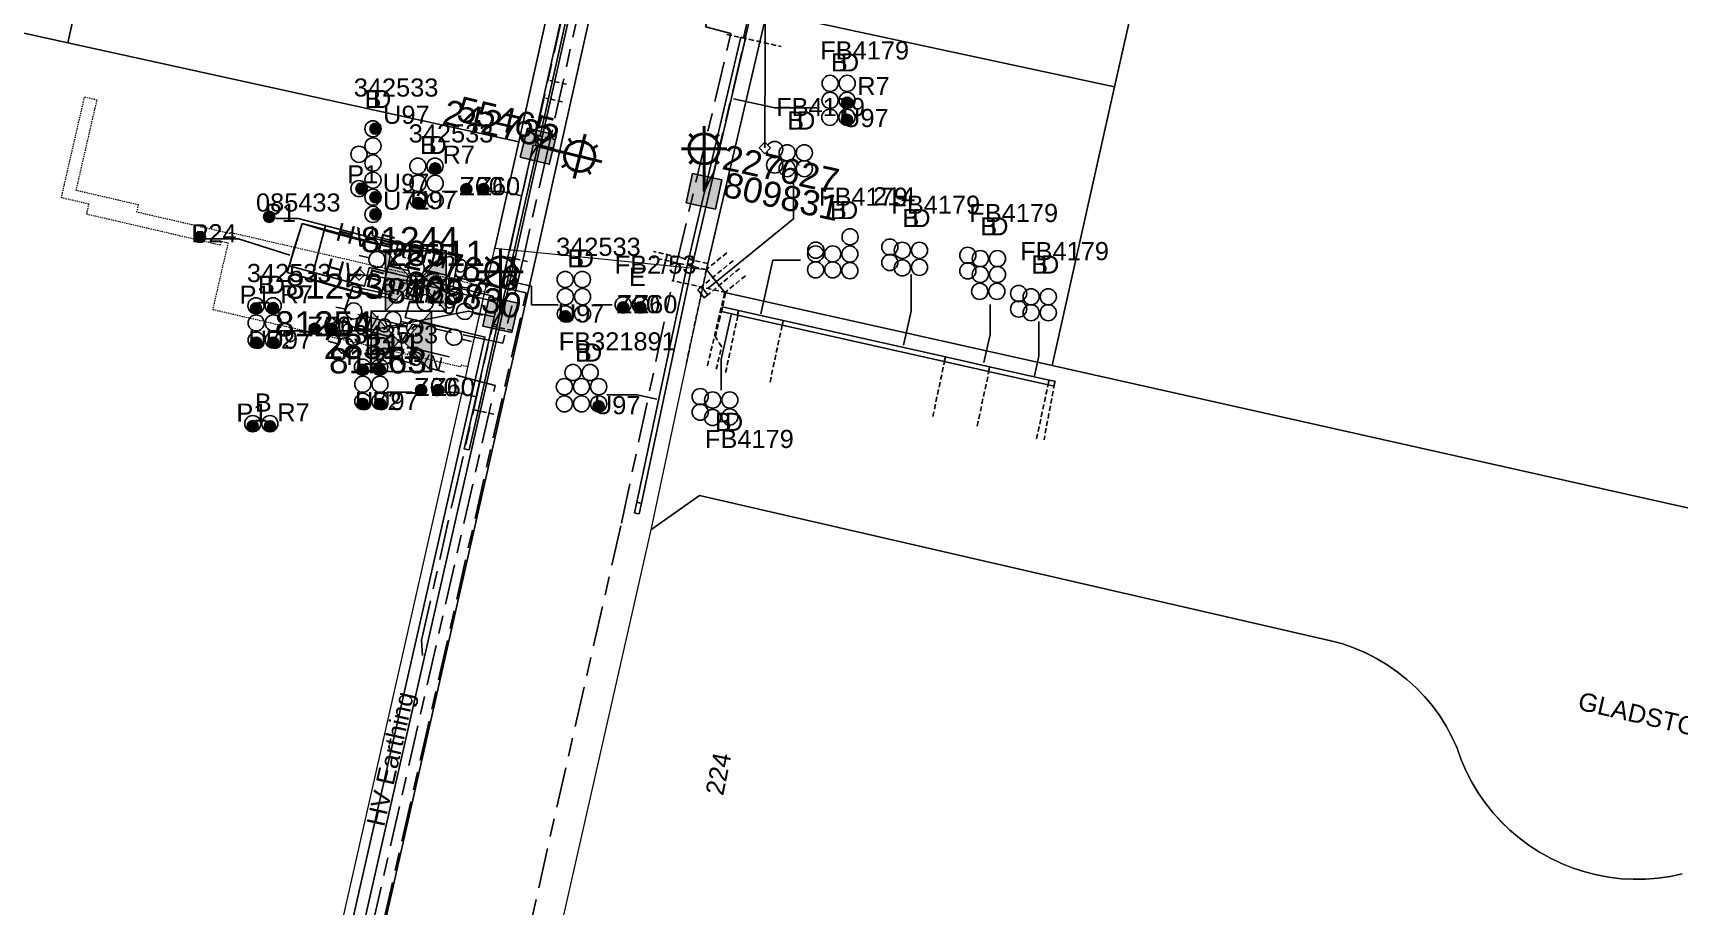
# Model space of a CAD drawing. Header units: metres. Extents: x 311347 to 316656, y 6252667 to 6255486.
# Drawn here: x 314136.4 to 314299.7, y 6254325.3 to 6254411.9 of the extents above; entities that cross this region are included whole.
import ezdxf
from ezdxf.enums import TextEntityAlignment as Align

# ---------------------------------------------------------------- set-up
doc = ezdxf.new("R2010")
doc.units = ezdxf.units.M
for name, pattern in [('Cable Exist UG', [8.2, 4, -1.2, 1.8, -1.2]), ('DASHED', [0.75, 0.5, -0.25]), ('HIDDEN', [0.375, 0.25, -0.125]), ('HIDDEN2', [0.1875, 0.125, -0.0625])]:
    doc.linetypes.add(name, pattern=pattern)
doc.layers.get('0').update_dxf_attribs({"color": 6})
for name, color, linetype in [('_User_HV_Exist', 7, 'Continuous'), ('Duct_SP_EXT', 7, 'Continuous'), ('Equip_HV_EXT', 7, 'Continuous'), ('Equip_LV_EXT', 7, 'Continuous'), ('Equip_SP_SL_EXT', 7, 'Continuous'), ('Mains_HV_EXT', 7, 'Continuous'), ('Mains_SL_EXT', 7, 'Continuous'), ('Services_SP_EXT', 7, 'Continuous'), ('Sub_SP_EXT', 7, 'Continuous'), ('SupportsUG_SP_LV_SL_EXT', 7, 'Continuous'), ('Trench_SP_EXT', 7, 'Continuous')]:
    doc.layers.add(name, color=color, linetype=linetype)
for name, color, linetype, lineweight in [('Cadastre Buildings_SP_EXT', 9, 'Continuous', 5), ('Cadastre Land Parcels_SP_EXT', 9, 'Continuous', 5), ('Cadastre Other Property_SP_EXT', 9, 'HIDDEN', 5), ('Cadastre Roads_SP_EXT', 7, 'Continuous', 5)]:
    doc.layers.add(name, color=color, linetype=linetype, lineweight=lineweight)
doc.layers.add('UNKNOWN_FEATURES', color=1, linetype='DASHED', plot=False)
doc.styles.add('COLUMN_LABEL', font='arial.ttf')
doc.styles.add('iecARIAL', font='arial.ttf', dxfattribs={"height": 2})
doc.styles.add('POLE_LABEL', font='arial.ttf')
doc.styles.get("Standard").update_dxf_attribs({"font": 'arial.ttf'})
doc.styles.add('SWITCH_LABEL', font='arial.ttf', dxfattribs={"height": 2.5})
doc.linetypes.add('Cable E UG', pattern='A,6,-0.5,["E",Standard,S=1.7,R=0,X=0.5,Y=-1],-2.9', length=9.4)
doc.linetypes.add('Cable P UG', pattern='A,6,-0.5,["P",Standard,S=1.7,R=0,X=0.5,Y=-1],-2.9', length=9.4)

# ---------------------------------------------------------------- blocks, each defined once
blk = doc.blocks.new('SUB_INDOOR_EXT')
h = blk.add_hatch(color=256)
h.paths.add_polyline_path([(3, 3), (0.24, 0), (3, -3)])
h.paths.add_polyline_path([(-3, -3), (-0.24, 0), (-3, 3)])
at = {"color": 7}
for p, q in [((-0.27, 0.81), (0.27, 0.81)), ((0, 0.81), (0, -0.81)), ((-0.27, -0.81), (0.27, -0.81))]:
    blk.add_line(p, q, dxfattribs=at)
blk.add_line((1.92, -2.26), (1.92, -2.26, 0))
for points in [[(-3, -3), (-0.24, 0), (-3, 3)], [(-3, -3), (3, -3), (3, 3), (-3, 3)], [(3, 3), (0.24, 0), (3, -3)]]:
    blk.add_lwpolyline(points, close=True)
for tag, height, flags, p in [('ASSET_NUM', 2.5, 8, (2, 2)), ('STREET_CODE', 0.2, 9, (1.5, 0)), ('CONSTRUCTED_VOLTAGE', 0.2, 9, (1.5, -0.2)), ('OPERATING_VOLTAGE', 0.2, 9, (1.5, -0.6)), ('ORIENTATION', 0.2, 9, (1.5, -0.8)), ('OWNED_BY', 0.2, 9, (1.5, -1)), ('OPERATED_BY', 0.2, 9, (1.5, -1.2)), ('SECONDARY_VOLTAGE', 0.2, 9, (1.5, -1.6)), ('NO_PHASES', 0.2, 9, (1.5, -0.4)), ('MAINTAINED_BY', 0.2, 9, (1.5, -1.4)), ('STATE', 0.2, 9, (1.5, -1.8)), ('SUBSTATION_TYPE', 0.2, 9, (1.5, -2.2)), ('STREETNAME', 0.2, 9, (1.5, -3)), ('SUBURB', 0.2, 9, (1.5, -3.2)), ('PARENT', 0.2, 9, (1.5, -2)), ('USAGE', 0.2, 9, (1.5, -2.4)), ('LEGEND', 0.2, 9, (1.5, -2.6)), ('LOCATION', 0.2, 9, (1.5, -2.8)), ('Z', 0.2, 1, (1.5, -3.6)), ('NOTES', 0.2, 9, (1.5, -3.4))]:
    blk.add_attdef(tag, text='', height=height, dxfattribs=dict(flags=flags)).set_placement(p, align=Align.MIDDLE_LEFT)
blk = doc.blocks.new('COLUMN_EXT')
blk.add_hatch(color=256).paths.add_polyline_path([(-1.49, 1.48), (-1.49, -1.49), (1.48, -1.49), (1.48, 1.48)])
blk.add_lwpolyline([(-1.49, -1.49), (1.48, -1.49), (1.48, 1.48), (-1.49, 1.48)], close=True)
for tag, height, style, flags, p in [('ASSET_NUM', 2.5, 'COLUMN_LABEL', 8, (2, 2)), ('STRUCTURE_PLANT_NUMBER', 0.2, 'POLE_LABEL', 9, (1.81, 0.03)), ('STREET_CODE', 0.2, 'COLUMN_LABEL', 9, (1.81, -0.2))]:
    blk.add_attdef(tag, text='', height=height, dxfattribs=dict(style=style, flags=flags)).set_placement(p, align=Align.MIDDLE_LEFT)
at = {"flags": 9}
for tag, p in [('COLUMN_TYPE', (1.81, -0.4)), ('OWNED_BY', (1.81, -0.6)), ('STATE', (1.81, -0.8)), ('USAGE', (1.81, -1)), ('STREETNAME', (1.81, -1.6)), ('LEGEND', (1.81, -1.2)), ('LOCATION', (1.81, -1.4)), ('SUBURB', (1.81, -1.8)), ('NOTES', (1.81, -2))]:
    blk.add_attdef(tag, text='', height=0.2, dxfattribs=at).set_placement(p, align=Align.MIDDLE_LEFT)
at = {"flags": 1}
blk.add_attdef('Z', (1.81, -2.35), '', height=0.2, dxfattribs=at)
blk = doc.blocks.new('DUCT_EXT')
blk.add_circle((0, 0.8), 0.8)
at = {"flags": 1}
blk.add_attdef('Z', (0, 0), '', height=0.2, dxfattribs=at)
at = {"flags": 9}
for tag, p in [('DUCT_CODE', (0, 0)), ('XSECT_TYPE', (0, -0.2)), ('STATE', (0, -0.6)), ('FB_REFERENCE', (0, -0.4)), ('NOTES', (0, -0.8))]:
    blk.add_attdef(tag, text='', height=0.2, dxfattribs=at).set_placement(p, align=Align.MIDDLE_LEFT)
blk = doc.blocks.new('SL_LANTERN_EXT')
at = {"lineweight": 40}
for p, q in [((-1.46, 5.68), (-1.06, 5.28)), ((0, 1.97), (0, 6.47)), ((1.46, 5.68), (1.06, 5.28)), ((-2.25, 4.22), (2.25, 4.22)), ((-1.46, 2.76), (-1.06, 3.16)), ((0, 0), (0, 2.72)), ((1.46, 2.76), (1.06, 3.16))]:
    blk.add_line(p, q, dxfattribs=at)
blk.add_circle((0, 4.22), 1.5, dxfattribs=at)
at = {"style": 'iecARIAL', "flags": 8}
blk.add_attdef('ASSET_NUM', (1.5, 1.5), '', height=2.5, dxfattribs=at)
for tag, p, height, flags in [('OPERATING_VOLTAGE', (0.98, -1.65), 0.2, 9), ('CONSTRUCTED_VOLTAGE', (0.98, -0.65), 0.2, 9), ('CONTROL_TYPE', (0.98, -0.85), 0.2, 9), ('LANTERN_PURPOSE', (0.98, -1.05), 0.2, 9), ('LANTERN_TYPE', (0.98, -1.25), 0.2, 9), ('NO_PHASES', (0.98, -1.45), 0.2, 9), ('LNUMBER', (2.18, -3.25), 2.5, 8), ('ORIENTATION', (0.98, -1.85), 0.2, 9), ('OWNED_BY', (0.98, -2.05), 0.2, 9), ('STATE', (0.98, -2.25), 0.2, 9), ('USAGE', (0.98, -2.45), 0.2, 9), ('CEXIST', (0.98, -2.65), 0.2, 9), ('CNEW', (0.98, -2.85), 0.2, 9), ('CNUMBER', (0.98, -3.05), 0.2, 9), ('CREMOVE', (0.98, -3.25), 0.2, 9), ('CREPLACE', (0.98, -3.45), 0.2, 9), ('LKINGHEIGHT', (0.98, -3.65), 0.2, 9), ('LBRACKET', (0.98, -3.85), 0.2, 9), ('LBRACKETVOCAB', (0.98, -4.05), 0.2, 9), ('LCATEGORY', (0.98, -4.25), 0.2, 9), ('LCHARGE1', (0.98, -4.45), 0.2, 9), ('LCHARGE1PERCENT', (0.98, -4.65), 0.2, 9), ('LCHARGE2', (0.98, -4.85), 0.2, 9), ('LCHARGE2PERCENT', (0.98, -5.05), 0.2, 9), ('LCHARGE3', (0.98, -5.25), 0.2, 9), ('LCHARGE3PERCENT', (0.98, -5.45), 0.2, 9), ('LEXIST', (0.98, -5.65), 0.2, 9), ('LLAMP', (0.98, -5.85), 0.2, 9), ('LLAMPVOCAB', (0.98, -6.05), 0.2, 9), ('LMAST', (0.98, -6.25), 0.2, 9), ('LMASTVOCAB', (0.98, -6.45), 0.2, 9), ('LNEW', (0.98, -6.65), 0.2, 9), ('LANTNUMBER', (0.98, -6.85), 0.2, 9), ('LOUTREACH', (0.98, -7.25), 0.2, 9), ('LOUTREACHVOCAB', (0.98, -7.45), 0.2, 9), ('LRATECODE', (0.98, -7.65), 0.2, 9), ('LREMOVE', (0.98, -7.85), 0.2, 9), ('LREPLACE', (0.98, -8.05), 0.2, 9), ('LTYPE', (0.98, -8.25), 0.2, 9), ('STREETNAME', (0.98, -9.25), 0.2, 9), ('SUBURB', (0.98, -9.45), 0.2, 1), ('LTYPEVOCAB', (0.98, -8.45), 0.2, 9), ('LEGEND', (0.98, -8.65), 0.2, 9), ('LOCATION', (0.98, -8.85), 0.2, 9), ('NOTES', (0.98, -9.05), 0.2, 9)]:
    blk.add_attdef(tag, p, '', height=height, dxfattribs=dict(flags=flags))
blk = doc.blocks.new('CCP_EXT')
at = {"flags": 9}
for tag, p in [('LIFE_SUPPORT', (0, -1.6)), ('STATE', (0, -1.8)), ('NOTES', (0, -2))]:
    blk.add_attdef(tag, text='', height=0.2, dxfattribs=at).set_placement(p, align=Align.MIDDLE_LEFT)
blk.add_wipeout([(0, 0.57), (0.57, 0), (0, -0.57), (-0.57, 0)])
blk.add_lwpolyline([(-0.57, 0), (0, 0.57), (0.57, 0), (0, -0.57), (-0.57, 0)])
at = {"flags": 1}
blk.add_attdef('Z', (0, 0), '', height=0.2, dxfattribs=at)
at = {"flags": 9}
for tag, p in [('CCP_TYPE', (0, 0)), ('CONSTRUCTED_VOLTAGE', (0, -0.2)), ('OPERATING_VOLTAGE', (0, -0.6)), ('ORIENTATION', (0, -0.8)), ('OWNED_BY', (0, -1)), ('NO_PHASES', (0, -0.4)), ('USAGE', (0, -1.2)), ('LEGEND', (0, -1.4))]:
    blk.add_attdef(tag, text='', height=0.2, dxfattribs=at).set_placement(p, align=Align.MIDDLE_LEFT)
blk = doc.blocks.new('LV_UG_DFUSE_CLOSED_EXT')
for points in [[(1, 0), (0, 0)], [(5.04, 0.73), (2.16, -0.72)], [(5.05, -0.71), (2.16, 0.72)], [(6.2, 0.01), (7.2, 0.01)]]:
    blk.add_lwpolyline(points)
for centre in [(1.8, 0), (5.4, 0.01)]:
    blk.add_circle(centre, 0.8)
at = {"flags": 9}
for tag, p in [('ACTUAL_STATUS', (0, 0)), ('CONSTRUCTED_VOLTAGE', (0, -0.2)), ('OPERATING_VOLTAGE', (0, -0.6)), ('ORIENTATION', (0, -0.8)), ('STATE', (0, -1)), ('SWITCH_TYPE', (0, -1.2)), ('NO_PHASES', (0, -0.4)), ('USAGE', (0, -1.4)), ('NOTES', (0, -1.6))]:
    blk.add_attdef(tag, text='', height=0.2, dxfattribs=at).set_placement(p, align=Align.MIDDLE_LEFT)
at = {"flags": 1}
blk.add_attdef('Z', (0, 0), '', height=0.2, dxfattribs=at)
blk = doc.blocks.new('SWG_HOLEC_SU_NO_EXT')
blk.add_line((1.8, -2), (5.8, -2))
for points in [[(1, 0), (0, 0)], [(6.6, 0), (7.6, 0)]]:
    blk.add_lwpolyline(points)
for points in [[(1.8, -0.8, 1), (1.8, 0.8, 1)], [(5.8, -0.8, 1), (5.8, 0.8, 1)]]:
    blk.add_lwpolyline(points, format="xyb", close=True)
at = {"insert": (5.31, -3.64), "char_height": 1.4, "width": 3.8863, "attachment_point": 1, "rotation": 180}
blk.add_mtext('{\\fArial|b0|i0|c0|p34;N/O}', dxfattribs=at)
at = {"style": 'SWITCH_LABEL', "flags": 8}
blk.add_attdef('ASSET_NUM', text='', height=2.5, rotation=179.9544, dxfattribs=at).set_placement((-2.4, 0), align=Align.MIDDLE_LEFT)
at = {"flags": 1}
blk.add_attdef('Z', (0, 0), '', height=0.2, dxfattribs=at)
at = {"flags": 9}
for tag, p in [('ACTUAL_STATUS', (0, -0.4)), ('CONSTRUCTED_VOLTAGE', (0, -0.6)), ('OPERATING_VOLTAGE', (0, -1)), ('ORIENTATION', (0, -1.2)), ('OWNED_BY', (0, -1.4)), ('NO_PHASES', (0, -0.8)), ('PARENT', (0, -1.6)), ('STATE', (0, -1.8)), ('SWITCH_TYPE', (0, -2)), ('STREETNAME', (0, -2.6)), ('SUBURB', (0, -2.8)), ('USAGE', (0, -2.2)), ('LOCATION', (0, -2.4)), ('NOTES', (0, -3))]:
    blk.add_attdef(tag, text='', height=0.2, dxfattribs=at).set_placement(p, align=Align.MIDDLE_LEFT)
at = {"style": 'SWITCH_LABEL', "flags": 9}
blk.add_attdef('STREET_CODE', text='', height=0.2, dxfattribs=at).set_placement((0, -0.2), align=Align.MIDDLE_LEFT)
blk = doc.blocks.new('SWG_HOLEC_SU_EXT')
blk.add_line((1.8, -2), (5.8, -2))
for points in [[(1, 0), (0, 0)], [(6.6, 0), (7.6, 0)]]:
    blk.add_lwpolyline(points)
for points in [[(1.8, -0.8, 1), (1.8, 0.8, 1)], [(5.8, -0.8, 1), (5.8, 0.8, 1)]]:
    blk.add_lwpolyline(points, format="xyb", close=True)
at = {"style": 'SWITCH_LABEL', "flags": 8}
blk.add_attdef('ASSET_NUM', text='', height=2.5, rotation=179.9544, dxfattribs=at).set_placement((-2.4, 0), align=Align.MIDDLE_LEFT)
at = {"flags": 1}
blk.add_attdef('Z', (0, 0), '', height=0.2, dxfattribs=at)
at = {"flags": 9}
for tag, p in [('ACTUAL_STATUS', (0, -0.4)), ('CONSTRUCTED_VOLTAGE', (0, -0.6)), ('OPERATING_VOLTAGE', (0, -1)), ('ORIENTATION', (0, -1.2)), ('OWNED_BY', (0, -1.4)), ('NO_PHASES', (0, -0.8)), ('PARENT', (0, -1.6)), ('STATE', (0, -1.8)), ('SWITCH_TYPE', (0, -2)), ('STREETNAME', (0, -2.6)), ('SUBURB', (0, -2.8)), ('USAGE', (0, -2.2)), ('LOCATION', (0, -2.4)), ('NOTES', (0, -3))]:
    blk.add_attdef(tag, text='', height=0.2, dxfattribs=at).set_placement(p, align=Align.MIDDLE_LEFT)
at = {"style": 'SWITCH_LABEL', "flags": 9}
blk.add_attdef('STREET_CODE', text='', height=0.2, dxfattribs=at).set_placement((0, -0.2), align=Align.MIDDLE_LEFT)
blk = doc.blocks.new('CABLE_LARGE_EXT')
h = blk.add_hatch(color=256)
edge = h.paths.add_edge_path()
edge.add_arc((0, 0.55), 0.55, 0, 360)
blk.add_circle((0, 0.55), 0.55)
at = {"flags": 1}
blk.add_attdef('Z', (0, 0), '', height=0.2, dxfattribs=at)
at = {"flags": 9}
for tag, p in [('COND_CODE', (0, 0)), ('STATE', (0, -0.4)), ('XSECT_SIZE', (0, -0.6)), ('FB_REFERENCE', (0, -0.2)), ('NOTES', (0, -0.8))]:
    blk.add_attdef(tag, text='', height=0.2, dxfattribs=at).set_placement(p, align=Align.MIDDLE_LEFT)

msp = doc.modelspace()

# ---------------------------------------------------------------- linework, layer by layer
at = {"layer": 'Cadastre Buildings_SP_EXT', "linetype": 'Continuous'}
for points in [[(314139.89, 6254410.91), (314143.22, 6254425.78), (314146.55, 6254440.54), (314149.89, 6254455.41), (314120.4, 6254462.01), (314110.32, 6254417.44), (314139.89, 6254410.91)], [(314237.52, 6254378.9), (314300.5, 6254364.81), (314301.74, 6254364.42), (314302.95, 6254363.94), (314304.12, 6254363.39), (314305.26, 6254362.75), (314306.34, 6254362.03), (314307.39, 6254361.24), (314312.48, 6254368.13), (314321.23, 6254407.83), (314302.17, 6254415.9), (314297.71, 6254417.78), (314294.7, 6254418.93), (314291.66, 6254420.01), (314288.6, 6254421.02), (314285.52, 6254421.97), (314282.42, 6254422.84), (314279.3, 6254423.64), (314276.13, 6254424.37), (314249.04, 6254430.46), (314248.12, 6254426.34), (314246.69, 6254419.89), (314243.7, 6254406.53), (314237.52, 6254378.9)]]:
    msp.add_lwpolyline(points, close=True, dxfattribs=at)
at = {"layer": 'Cadastre Land Parcels_SP_EXT', "linetype": 'Continuous'}
for points in [[(314187.93, 6254416), (314191.21, 6254430.85), (314194.58, 6254445.34), (314149.89, 6254455.41), (314146.55, 6254440.54), (314143.22, 6254425.79), (314139.89, 6254410.91), (314184.61, 6254401.09), (314187.93, 6254416)], [(314246.69, 6254419.89), (314210.42, 6254428.27), (314206.81, 6254414.6), (314209.22, 6254413.95), (314243.7, 6254406.53), (314246.69, 6254419.89)], [(314243.7, 6254406.53), (314209.22, 6254413.95), (314203.22, 6254388.43), (314205.06, 6254386.16), (314237.52, 6254378.9), (314243.7, 6254406.53)]]:
    msp.add_lwpolyline(points, close=True, dxfattribs=at)
for points in [[(314163.94, 6254309.71), (314176.75, 6254366.33), (314182.23, 6254390.55), (314184.61, 6254401.09), (314139.89, 6254410.91), (314110.32, 6254417.44)], [(314299.98, 6254328.5), (314298.78, 6254328.25), (314297.57, 6254328.08), (314296.35, 6254327.98), (314295.13, 6254327.97), (314293.91, 6254328.03), (314292.7, 6254328.18), (314291.49, 6254328.4), (314290.31, 6254328.7), (314289.15, 6254329.08), (314288.01, 6254329.53), (314286.91, 6254330.05), (314285.84, 6254330.65), (314284.81, 6254331.31), (314283.83, 6254332.04), (314282.9, 6254332.83), (314282.02, 6254333.68), (314281.2, 6254334.59), (314280.44, 6254335.55), (314279.75, 6254336.55), (314279.12, 6254337.6), (314278.56, 6254338.69), (314278.07, 6254339.81), (314277.66, 6254340.96), (314277.16, 6254342.07), (314276.58, 6254343.14), (314275.93, 6254344.17), (314275.21, 6254345.16), (314274.43, 6254346.09), (314273.58, 6254346.97), (314272.68, 6254347.79), (314271.73, 6254348.55), (314270.73, 6254349.24), (314269.68, 6254349.87), (314268.6, 6254350.42), (314267.47, 6254350.9), (314266.32, 6254351.3), (314265.15, 6254351.62), (314202.55, 6254366.01), (314197.72, 6254362.61), (314185.19, 6254307.35)]]:
    msp.add_lwpolyline(points, dxfattribs=at)
at = {"layer": 'Cadastre Roads_SP_EXT', "linetype": 'Continuous'}
msp.add_lwpolyline([(314300.5, 6254364.81), (314237.52, 6254378.9), (314237.52, 6254378.9), (314205.06, 6254386.16), (314203.22, 6254388.43), (314200.5, 6254375.66), (314197.72, 6254362.61), (314202.55, 6254366.01), (314265.15, 6254351.62), (314266.32, 6254351.3), (314267.47, 6254350.9), (314268.59, 6254350.42), (314269.68, 6254349.87), (314270.73, 6254349.24), (314271.73, 6254348.55), (314272.68, 6254347.79), (314273.58, 6254346.97), (314274.43, 6254346.09), (314275.21, 6254345.16), (314275.93, 6254344.17), (314276.58, 6254343.14), (314277.15, 6254342.07), (314277.66, 6254340.96), (314278.07, 6254339.81), (314278.56, 6254338.69), (314279.12, 6254337.6), (314279.75, 6254336.55), (314280.44, 6254335.55), (314281.2, 6254334.59), (314282.02, 6254333.69), (314282.9, 6254332.83), (314283.83, 6254332.04), (314284.81, 6254331.31), (314285.84, 6254330.65), (314286.91, 6254330.05), (314288.01, 6254329.53), (314289.15, 6254329.08), (314290.31, 6254328.7), (314291.49, 6254328.4), (314292.7, 6254328.18), (314293.91, 6254328.03), (314295.13, 6254327.97), (314296.35, 6254327.98), (314297.57, 6254328.08), (314298.78, 6254328.25), (314299.98, 6254328.5)], dxfattribs=at)
at = {"layer": 'Duct_SP_EXT'}
for p, q in [((314189.35, 6254415.68), (314186.26, 6254401.79)), ((314189.82, 6254415.57), (314186.73, 6254401.69)), ((314206.65, 6254411.47), (314201.48, 6254389.51)), ((314207.11, 6254411.36), (314201.95, 6254389.4)), ((314206.65, 6254411.47), (314206.88, 6254411.41)), ((314207.11, 6254411.36), (314206.88, 6254411.41)), ((314183.52, 6254389.66), (314186.04, 6254400.77)), ((314183.99, 6254389.55), (314186.51, 6254400.67)), ((314186.04, 6254400.77), (314186.27, 6254400.72)), ((314186.26, 6254401.79), (314186.5, 6254401.74)), ((314186.51, 6254400.67), (314186.27, 6254400.72)), ((314186.73, 6254401.69), (314186.5, 6254401.74)), ((314183.52, 6254389.66), (314182.56, 6254385.39)), ((314183.99, 6254389.55), (314183.03, 6254385.28)), ((314183.52, 6254389.66), (314183.76, 6254389.61)), ((314183.52, 6254389.66), (314183.76, 6254389.61)), ((314183.99, 6254389.55), (314183.76, 6254389.61)), ((314183.99, 6254389.55), (314183.76, 6254389.61)), ((314201.32, 6254388.83), (314201.45, 6254389.46)), ((314201.45, 6254389.46), (314201.69, 6254389.41)), ((314201.48, 6254389.51), (314201.71, 6254389.46)), ((314201.92, 6254389.36), (314201.69, 6254389.41)), ((314201.95, 6254389.4), (314201.71, 6254389.46)), ((314201.79, 6254388.73), (314201.92, 6254389.36)), ((314175.29, 6254387.38), (314175.23, 6254387.14)), ((314175.29, 6254387.38), (314182.09, 6254385.77)), ((314196.31, 6254365.35), (314201.32, 6254388.83)), ((314196.78, 6254365.25), (314201.79, 6254388.73)), ((314201.32, 6254388.83), (314201.55, 6254388.78)), ((314201.79, 6254388.73), (314201.55, 6254388.78)), ((314175.18, 6254386.91), (314175.23, 6254387.14)), ((314175.18, 6254386.91), (314181.98, 6254385.31)), ((314182.09, 6254385.77), (314182.04, 6254385.54)), ((314202.36, 6254386.41), (314202.54, 6254386.56)), ((314202.36, 6254386.41), (314203, 6254385.62)), ((314202.73, 6254386.71), (314202.54, 6254386.56)), ((314202.73, 6254386.71), (314203.37, 6254385.92)), ((314203, 6254385.62), (314203.19, 6254385.77)), ((314203.37, 6254385.92), (314203.19, 6254385.77)), ((314181.98, 6254385.31), (314182.04, 6254385.54)), ((314182.56, 6254385.39), (314182.02, 6254383.02)), ((314183.03, 6254385.28), (314182.49, 6254382.91)), ((314182.56, 6254385.39), (314182.79, 6254385.34)), ((314182.56, 6254385.39), (314182.79, 6254385.34)), ((314183.03, 6254385.28), (314182.79, 6254385.34)), ((314183.03, 6254385.28), (314182.79, 6254385.34)), ((314204.73, 6254384.25), (314204.78, 6254384.48)), ((314204.73, 6254384.25), (314206.3, 6254383.9)), ((314204.83, 6254384.72), (314204.78, 6254384.48)), ((314204.83, 6254384.72), (314206.4, 6254384.37)), ((314206.3, 6254383.9), (314206.35, 6254384.13)), ((314206.3, 6254383.9), (314206.35, 6254384.13)), ((314206.4, 6254384.37), (314206.35, 6254384.13)), ((314206.4, 6254384.37), (314206.35, 6254384.13)), ((314206.4, 6254384.37), (314210.85, 6254383.37)), ((314180.11, 6254374.53), (314181.98, 6254382.83)), ((314180.58, 6254374.43), (314182.45, 6254382.72)), ((314182.02, 6254383.02), (314181.98, 6254382.83)), ((314181.98, 6254382.83), (314182.21, 6254382.77)), ((314181.98, 6254382.83), (314182.21, 6254382.78)), ((314182.02, 6254383.02), (314182.25, 6254382.97)), ((314182.45, 6254382.72), (314182.21, 6254382.78)), ((314182.45, 6254382.72), (314182.21, 6254382.77)), ((314182.49, 6254382.91), (314182.25, 6254382.97)), ((314182.49, 6254382.91), (314182.45, 6254382.72)), ((314206.3, 6254383.9), (314210.74, 6254382.9)), ((314210.74, 6254382.9), (314210.79, 6254383.14)), ((314210.74, 6254382.9), (314210.79, 6254383.14)), ((314210.74, 6254382.9), (314226.81, 6254379.31)), ((314210.85, 6254383.37), (314210.79, 6254383.14)), ((314210.85, 6254383.37), (314210.79, 6254383.14)), ((314210.85, 6254383.37), (314226.92, 6254379.77)), ((314226.81, 6254379.31), (314226.87, 6254379.54)), ((314226.81, 6254379.31), (314226.87, 6254379.54)), ((314226.81, 6254379.31), (314231.2, 6254378.33)), ((314226.92, 6254379.77), (314226.87, 6254379.54)), ((314226.92, 6254379.77), (314226.87, 6254379.54)), ((314226.92, 6254379.77), (314231.3, 6254378.79)), ((314231.2, 6254378.33), (314231.25, 6254378.56)), ((314231.2, 6254378.33), (314231.25, 6254378.56)), ((314231.2, 6254378.33), (314237.1, 6254377)), ((314231.3, 6254378.79), (314231.25, 6254378.56)), ((314231.3, 6254378.79), (314231.25, 6254378.56)), ((314231.3, 6254378.79), (314237.21, 6254377.47)), ((314237.1, 6254377), (314237.15, 6254377.24)), ((314237.1, 6254377), (314237.69, 6254376.87)), ((314237.21, 6254377.47), (314237.15, 6254377.24)), ((314237.21, 6254377.47), (314237.79, 6254377.34)), ((314237.69, 6254376.87), (314237.74, 6254377.11)), ((314237.79, 6254377.34), (314237.74, 6254377.11)), ((314180.11, 6254374.53), (314179.22, 6254370.64)), ((314180.58, 6254374.43), (314179.69, 6254370.54)), ((314180.11, 6254374.53), (314180.34, 6254374.48)), ((314180.11, 6254374.53), (314180.34, 6254374.48)), ((314180.58, 6254374.43), (314180.34, 6254374.48)), ((314180.58, 6254374.43), (314180.34, 6254374.48)), ((314179.22, 6254370.64), (314179.46, 6254370.59)), ((314179.69, 6254370.54), (314179.46, 6254370.59)), ((314196.09, 6254364.29), (314196.31, 6254365.35)), ((314196.31, 6254365.35), (314196.55, 6254365.3)), ((314196.78, 6254365.25), (314196.55, 6254365.3)), ((314196.56, 6254364.19), (314196.78, 6254365.25)), ((314196.09, 6254364.29), (314196.32, 6254364.24)), ((314196.56, 6254364.19), (314196.32, 6254364.24))]:
    msp.add_line(p, q, dxfattribs=at)
for points in [[(314214.18, 6254404.47), (314210, 6254404.47), (314205.9, 6254405.35)], [(314214.18, 6254404.47), (314210, 6254404.47), (314205.9, 6254405.35)], [(314177.02, 6254396.17), (314178.55, 6254396.17)], [(314181.75, 6254396.17), (314182.96, 6254396.16), (314184.88, 6254395.72)], [(314211.86, 6254396.95), (314211.86, 6254393.45), (314203.38, 6254386.54)], [(314160.53, 6254393.5), (314162.75, 6254393.5), (314165.47, 6254392.78), (314164.23, 6254388.16)], [(314170.12, 6254392.72), (314170.12, 6254391.76), (314178.6, 6254389.7), (314178.1, 6254386.77)], [(314153.62, 6254391.48), (314156.82, 6254391.48), (314161.93, 6254389.84)], [(314212.54, 6254389.35), (314209.8, 6254389.35), (314208.62, 6254384.03)], [(314223.52, 6254387.93), (314223.52, 6254384.28), (314222.77, 6254380.94)], [(314188.54, 6254384.91), (314185.89, 6254384.91), (314185.89, 6254386.77), (314183.55, 6254387.3)], [(314166.65, 6254382.33), (314169.55, 6254382.33), (314179.65, 6254384.31), (314182.13, 6254383.74)], [(314193.88, 6254384.93), (314192.07, 6254384.93)], [(314231.35, 6254384.97), (314231.35, 6254381.99), (314230.73, 6254379.22)], [(314204.67, 6254376.46), (314204.67, 6254379.51), (314205.67, 6254383.94)], [(314236.17, 6254383.27), (314236.17, 6254379.82), (314235.74, 6254377.87)], [(314160.96, 6254382.33), (314163.49, 6254382.33)], [(314171.53, 6254376.25), (314174.06, 6254376.25)], [(314177.26, 6254376.25), (314178.48, 6254376.24), (314180.39, 6254375.8)], [(314193.35, 6254376.01), (314196.35, 6254376.01), (314198.32, 6254375.56)]]:
    msp.add_lwpolyline(points, dxfattribs=at)
at = {"layer": 'Mains_HV_EXT', "linetype": 'Cable E UG'}
for points in [[(314163.13, 6254392.99), (314162.33, 6254390.42)], [(314165.49, 6254392.27), (314163.13, 6254392.99)], [(314167.68, 6254391.65), (314165.49, 6254392.27)], [(314169.93, 6254391.07), (314167.68, 6254391.65)], [(314172.02, 6254390.61), (314169.93, 6254391.07)], [(314171.66, 6254388.8), (314172.02, 6254390.61)], [(314162.33, 6254390.42), (314161.84, 6254388.77)], [(314161.84, 6254388.77), (314161.64, 6254388.12)], [(314161.64, 6254388.12), (314163.96, 6254387.48)], [(314163.96, 6254387.48), (314166.26, 6254386.79)], [(314170.9, 6254385.58), (314171.44, 6254387.92)], [(314171.44, 6254387.92), (314171.66, 6254388.8)], [(314172.88, 6254388.56), (314171.66, 6254388.8)], [(314168.57, 6254386.15), (314170.9, 6254385.58)], [(314173.82, 6254385.32), (314173.35, 6254383.66), (314181.26, 6254381.73), (314158.45, 6254281.23), (314158.59, 6254279.56), (314158.07, 6254277.29), (314158.25, 6254275.93)]]:
    msp.add_lwpolyline(points, dxfattribs=at)
at = {"layer": 'Mains_HV_EXT', "linetype": 'Cable Exist UG'}
msp.add_lwpolyline([(314114.73, 6254288.19), (314116.89, 6254287.07), (314110.6, 6254259.55), (314112.15, 6254259.16), (314112.15, 6254259.16), (314146.96, 6254251.48), (314152.26, 6254255.01), (314157.3, 6254276.14), (314158.1, 6254279.67), (314158.1, 6254279.67), (314160.97, 6254283.3), (314182.29, 6254376.94), (314173.05, 6254379.37), (314172.98, 6254381.3)], dxfattribs=at)
at = {"layer": 'Mains_SL_EXT', "linetype": 'Cable Exist UG'}
for points in [[(314186.56, 6254400.66), (314186.33, 6254401.91), (314194.81, 6254439.72), (314195.55, 6254440.7)], [(314183, 6254384.18), (314182.66, 6254385.67), (314182.66, 6254385.67), (314183.69, 6254390.22), (314183.89, 6254391.09), (314183.89, 6254391.09), (314185.84, 6254399.74), (314186.5, 6254400.71)], [(314175.06, 6254350.16), (314174.97, 6254351.68), (314174.97, 6254351.68), (314178.21, 6254366), (314182.03, 6254382.87), (314182.72, 6254384.14)]]:
    msp.add_lwpolyline(points, dxfattribs=at)
at = {"layer": 'Trench_SP_EXT', "linetype": 'Cable Exist UG'}
for points in [[(314206.89, 6254411.37), (314207.47, 6254413.87)], [(314186.5, 6254401.74), (314186.27, 6254400.72)], [(314162.34, 6254390.41), (314163.13, 6254392.99)], [(314163.13, 6254392.99), (314165.52, 6254392.35)], [(314165.52, 6254392.35), (314167.7, 6254391.77)], [(314167.7, 6254391.77), (314169.95, 6254391.16)], [(314169.95, 6254391.16), (314172.02, 6254390.61)], [(314172.02, 6254390.61), (314171.66, 6254388.8)], [(314161.64, 6254388.12), (314162.34, 6254390.41)], [(314163.94, 6254387.49), (314161.64, 6254388.12)], [(314166.24, 6254386.86), (314163.94, 6254387.49)], [(314171.66, 6254388.8), (314170.9, 6254385.58)], [(314171.61, 6254388.8), (314173.78, 6254388.29)], [(314175.23, 6254387.14), (314174.31, 6254387.42)], [(314170.9, 6254385.58), (314168.58, 6254386.22)], [(314182.04, 6254385.54), (314182.79, 6254385.34)]]:
    msp.add_lwpolyline(points, dxfattribs=at)
at = {"layer": 'UNKNOWN_FEATURES'}
for points in [[(314205.25, 6254411.74), (314210.62, 6254410.54)], [(314189.36, 6254406.8), (314187.71, 6254407.16)], [(314188.97, 6254405.04), (314187.31, 6254405.41)], [(314186.27, 6254400.72), (314187.94, 6254400.35)], [(314186.49, 6254401.7), (314188.15, 6254401.33)], [(314185.48, 6254389.22), (314183.76, 6254389.6)], [(314203.22, 6254388.43), (314197.85, 6254389.63)], [(314203.35, 6254389.01), (314197.98, 6254390.21)], [(314205.87, 6254389.3), (314202.54, 6254386.56)], [(314205.24, 6254390.08), (314203.22, 6254388.43)], [(314205.16, 6254386.14), (314199.79, 6254387.34)], [(314203.22, 6254388.43), (314201.22, 6254379.05)], [(314206.5, 6254388.53), (314203.19, 6254385.77)], [(314207.1, 6254387.81), (314205.07, 6254386.16)], [(314203.33, 6254378.89), (314204.39, 6254383.4), (314205.03, 6254386.1)], [(314204.2, 6254378.53), (314204.72, 6254380.78), (314204.11, 6254381.75), (314204.49, 6254383.38), (314205.13, 6254386.07)], [(314205.13, 6254378.21), (314206.39, 6254384.12)], [(314183.98, 6254382.38), (314182.21, 6254382.77)], [(314209.53, 6254377.27), (314210.78, 6254383.14)], [(314225.67, 6254373.84), (314226.88, 6254379.54)], [(314230.07, 6254372.9), (314231.28, 6254378.55)], [(314235.96, 6254371.63), (314237.15, 6254377.24)], [(314237.74, 6254377.11), (314236.7, 6254371.55)], [(314182.15, 6254374.08), (314180.34, 6254374.48)]]:
    msp.add_lwpolyline(points, dxfattribs=at)

# ---------------------------------------------------------------- block references
at = {"layer": 'Duct_SP_EXT'}
for name, p in [('DUCT_EXT', (314215.49, 6254406.08)), ('DUCT_EXT', (314217.18, 6254406.08)), ('DUCT_EXT', (314215.48, 6254404.4)), ('DUCT_EXT', (314217.17, 6254404.4)), ('CABLE_LARGE_EXT', (314217.18, 6254404.41)), ('DUCT_EXT', (314215.46, 6254402.72)), ('DUCT_EXT', (314217.16, 6254402.72)), ('CABLE_LARGE_EXT', (314217.16, 6254402.72)), ('DUCT_EXT', (314209.99, 6254399.53)), ('DUCT_EXT', (314211.23, 6254399.2)), ('DUCT_EXT', (314212.93, 6254399.2)), ('DUCT_EXT', (314174.61, 6254397.87)), ('DUCT_EXT', (314176.31, 6254397.87)), ('CABLE_LARGE_EXT', (314176.33, 6254397.89)), ('DUCT_EXT', (314209.99, 6254397.99)), ('DUCT_EXT', (314211.23, 6254397.63)), ('DUCT_EXT', (314212.93, 6254397.63)), ('DUCT_EXT', (314174.63, 6254396.17)), ('DUCT_EXT', (314176.33, 6254396.17)), ('DUCT_EXT', (314174.63, 6254394.47)), ('CABLE_LARGE_EXT', (314174.63, 6254394.47)), ('DUCT_EXT', (314176.33, 6254394.47)), ('CABLE_LARGE_EXT', (314179.42, 6254395.84)), ('CABLE_LARGE_EXT', (314181.12, 6254395.84)), ('CABLE_LARGE_EXT', (314159.87, 6254393.1)), ('DUCT_EXT', (314217.47, 6254390.86)), ('CABLE_LARGE_EXT', (314153.02, 6254391.09)), ('DUCT_EXT', (314214.05, 6254389.17)), ('DUCT_EXT', (314214.07, 6254389.55)), ('DUCT_EXT', (314215.75, 6254389.17)), ('DUCT_EXT', (314217.45, 6254389.16)), ('DUCT_EXT', (314221.41, 6254389.85)), ('DUCT_EXT', (314222.65, 6254389.53)), ('DUCT_EXT', (314224.35, 6254389.53)), ('DUCT_EXT', (314229.14, 6254389.03)), ('DUCT_EXT', (314214.05, 6254387.6)), ('DUCT_EXT', (314215.75, 6254387.6)), ('DUCT_EXT', (314217.45, 6254387.51)), ('DUCT_EXT', (314221.41, 6254388.32)), ('DUCT_EXT', (314222.65, 6254387.79)), ('DUCT_EXT', (314224.35, 6254387.84)), ('DUCT_EXT', (314229.14, 6254387.49)), ('DUCT_EXT', (314230.38, 6254388.7)), ('DUCT_EXT', (314232.08, 6254388.7)), ('DUCT_EXT', (314189.22, 6254386.64)), ('DUCT_EXT', (314190.92, 6254386.64)), ('DUCT_EXT', (314230.38, 6254387.13)), ('DUCT_EXT', (314232.08, 6254387.13)), ('DUCT_EXT', (314189.24, 6254384.93)), ('DUCT_EXT', (314190.94, 6254384.93)), ('DUCT_EXT', (314194.97, 6254384.13)), ('DUCT_EXT', (314196.67, 6254384.13)), ('DUCT_EXT', (314230.32, 6254385.46)), ('DUCT_EXT', (314232.02, 6254385.46)), ('DUCT_EXT', (314234.18, 6254385.25)), ('DUCT_EXT', (314235.42, 6254384.92)), ('DUCT_EXT', (314237.12, 6254384.92)), ('DUCT_EXT', (314158.56, 6254384.03)), ('CABLE_LARGE_EXT', (314158.56, 6254384.03)), ('DUCT_EXT', (314160.26, 6254384.03)), ('CABLE_LARGE_EXT', (314160.25, 6254384.04)), ('DUCT_EXT', (314189.24, 6254383.23)), ('CABLE_LARGE_EXT', (314189.24, 6254383.23)), ('DUCT_EXT', (314190.94, 6254383.23)), ('CABLE_LARGE_EXT', (314194.97, 6254384.13)), ('CABLE_LARGE_EXT', (314196.67, 6254384.13)), ('DUCT_EXT', (314234.18, 6254383.71)), ('DUCT_EXT', (314235.42, 6254383.35)), ('DUCT_EXT', (314237.12, 6254383.35)), ('DUCT_EXT', (314158.58, 6254382.33)), ('DUCT_EXT', (314160.28, 6254382.33)), ('CABLE_LARGE_EXT', (314164.37, 6254382)), ('CABLE_LARGE_EXT', (314166.07, 6254382)), ('DUCT_EXT', (314158.58, 6254380.63)), ('CABLE_LARGE_EXT', (314158.58, 6254380.63)), ('DUCT_EXT', (314160.28, 6254380.63)), ('CABLE_LARGE_EXT', (314160.28, 6254380.63)), ('DUCT_EXT', (314169.13, 6254377.95)), ('DUCT_EXT', (314170.83, 6254377.95)), ('DUCT_EXT', (314169.15, 6254376.25)), ('CABLE_LARGE_EXT', (314169.13, 6254377.95)), ('DUCT_EXT', (314170.85, 6254376.25)), ('CABLE_LARGE_EXT', (314170.84, 6254377.96)), ('DUCT_EXT', (314169.15, 6254374.55)), ('DUCT_EXT', (314170.85, 6254374.55)), ('CABLE_LARGE_EXT', (314174.94, 6254375.92)), ('CABLE_LARGE_EXT', (314176.64, 6254375.92)), ('DUCT_EXT', (314202.61, 6254375.02)), ('DUCT_EXT', (314203.84, 6254374.69)), ('DUCT_EXT', (314205.54, 6254374.69)), ('CABLE_LARGE_EXT', (314169.15, 6254374.55)), ('CABLE_LARGE_EXT', (314170.85, 6254374.55)), ('DUCT_EXT', (314202.61, 6254373.48)), ('DUCT_EXT', (314203.84, 6254372.95)), ('DUCT_EXT', (314205.54, 6254373.01)), ('DUCT_EXT', (314158.24, 6254372.34)), ('CABLE_LARGE_EXT', (314158.24, 6254372.34)), ('DUCT_EXT', (314159.94, 6254372.34)), ('CABLE_LARGE_EXT', (314159.94, 6254372.33))]:
    msp.add_blockref(name, p, dxfattribs=at)
for name, p, rotation in [('DUCT_EXT', (314170.96, 6254402.38), 90.0000000000002), ('CABLE_LARGE_EXT', (314170.96, 6254402.38), 90.0000000000002), ('DUCT_EXT', (314169.57, 6254399.85), 90.0000000000002), ('DUCT_EXT', (314170.96, 6254400.68), 90.0000000000002), ('DUCT_EXT', (314170.96, 6254398.98), 90.0000000000002), ('DUCT_EXT', (314169.57, 6254396.45), 90.0000000000002), ('DUCT_EXT', (314170.96, 6254397.29), 90.0000000000002), ('CABLE_LARGE_EXT', (314169.57, 6254396.45), 90.0000000000002), ('DUCT_EXT', (314170.96, 6254395.59), 90.0000000000002), ('CABLE_LARGE_EXT', (314170.96, 6254395.59), 90.0000000000002), ('DUCT_EXT', (314170.96, 6254393.89), 90.0000000000002), ('CABLE_LARGE_EXT', (314170.96, 6254393.89), 90.0000000000002), ('DUCT_EXT', (314189.14, 6254376.01), 359.9406093600817), ('DUCT_EXT', (314189.99, 6254377.41), 359.9406093600817), ('DUCT_EXT', (314190.84, 6254376.01), 359.9406093600817), ('DUCT_EXT', (314191.69, 6254377.41), 359.9406093600817), ('DUCT_EXT', (314192.54, 6254376.01), 359.9406093600817), ('DUCT_EXT', (314189.14, 6254374.31), 359.9406093600817), ('DUCT_EXT', (314190.84, 6254374.31), 359.9406093600817), ('DUCT_EXT', (314192.54, 6254374.31), 359.9406093600817), ('CABLE_LARGE_EXT', (314192.54, 6254374.31), 0.03783925074691297)]:
    msp.add_blockref(name, p, dxfattribs=dict(at, rotation=rotation))
at = {"layer": 'Equip_HV_EXT'}
ref = msp.add_blockref('SWG_HOLEC_SU_NO_EXT', (314172.54, 6254383.04), dxfattribs=dict(at, rotation=346.7907168147388))
ref.add_attrib('ASSET_NUM', '81254', dxfattribs={"layer": '0', "height": 2.5, "style": 'SWITCH_LABEL'}).set_placement((314170.14, 6254384.29), align=Align.TOP_RIGHT)
ref = msp.add_blockref('SWG_HOLEC_SU_NO_EXT', (314173.05, 6254379.37), dxfattribs=dict(at, rotation=165.0815849751934))
ref.add_attrib('ASSET_NUM', '81263', dxfattribs={"layer": '0', "height": 2.5, "style": 'SWITCH_LABEL'}).set_placement((314170.65, 6254380.62), align=Align.TOP_CENTER)
at = {"layer": 'Equip_LV_EXT', "rotation": 352.8540530834406}
msp.add_blockref('LV_UG_DFUSE_CLOSED_EXT', (314172.54, 6254387.46), dxfattribs=at)
at = {"layer": 'Equip_SP_SL_EXT'}
ref = msp.add_blockref('SL_LANTERN_EXT', (314186.56, 6254400.66), dxfattribs=dict(at, rotation=256.0987966502041))
ref.add_attrib('ASSET_NUM', '55465', dxfattribs={"layer": '0', "height": 2.5, "rotation": 346.501, "style": 'iecARIAL'}).set_placement((314188.06, 6254402.16), align=Align.MIDDLE_RIGHT)
ref = msp.add_blockref('SL_LANTERN_EXT', (314202.99, 6254396.17), dxfattribs=at)
ref.add_attrib('ASSET_NUM', '227627', dxfattribs={"layer": '0', "height": 2.5, "rotation": 347.6325, "style": 'iecARIAL'}).set_placement((314204.49, 6254397.67), align=Align.BOTTOM_LEFT)
ref = msp.add_blockref('SL_LANTERN_EXT', (314182.81, 6254383.96), dxfattribs=at)
ref.add_attrib('ASSET_NUM', '227626', dxfattribs={"layer": '0', "height": 2.5, "rotation": 347.8353, "style": 'iecARIAL'}).set_placement((314184.31, 6254385.46), align=Align.BOTTOM_RIGHT)
at = {"layer": 'Sub_SP_EXT'}
ref = msp.add_blockref('SUB_INDOOR_EXT', (314174.42, 6254387.28), dxfattribs=at)
ref.add_attrib('ASSET_NUM', '28311', dxfattribs={"layer": '0', "height": 2.5}).set_placement((314176.42, 6254388.03), align=Align.BOTTOM_CENTER)
ref = msp.add_blockref('SUB_INDOOR_EXT', (314172.98, 6254381.3), dxfattribs=at)
ref.add_attrib('ASSET_NUM', '28311', dxfattribs={"layer": '0', "height": 2.5}).set_placement((314174.98, 6254382.05), align=Align.TOP_RIGHT)
at = {"layer": 'SupportsUG_SP_LV_SL_EXT'}
ref = msp.add_blockref('COLUMN_EXT', (314186.56, 6254400.65), dxfattribs=dict(at, rotation=256.0987966502041))
ref.add_attrib('ASSET_NUM', '242732', dxfattribs={"layer": '0', "height": 2.5, "rotation": 346.501, "style": 'COLUMN_LABEL'}).set_placement((314188.56, 6254401.4), align=Align.MIDDLE_RIGHT)
ref = msp.add_blockref('COLUMN_EXT', (314202.99, 6254396.17), dxfattribs=dict(at, rotation=258.2759893049235))
ref.add_attrib('ASSET_NUM', '809831', dxfattribs={"layer": '0', "height": 2.5, "rotation": 347.6325, "style": 'COLUMN_LABEL'}).set_placement((314204.99, 6254396.92), align=Align.MIDDLE_LEFT)
ref = msp.add_blockref('COLUMN_EXT', (314182.81, 6254383.96), dxfattribs=dict(at, rotation=77.50493113484096))
ref.add_attrib('ASSET_NUM', '809830', dxfattribs={"layer": '0', "height": 2.5, "rotation": 347.8353, "style": 'COLUMN_LABEL'}).set_placement((314184.81, 6254384.71), align=Align.MIDDLE_RIGHT)

# ---------------------------------------------------------------- texts
at = {"layer": 'Cadastre Land Parcels_SP_EXT'}
msp.add_text('214', height=1.8, dxfattribs=at).set_placement((314219.74, 6254394.79))
msp.add_text('224', height=1.8, rotation=78.634, dxfattribs=at).set_placement((314204.88, 6254336.19))
at = {"layer": 'Cadastre Other Property_SP_EXT'}
msp.add_text('085433', height=1.8, dxfattribs=at).set_placement((314158.56, 6254394.17))
at = {"layer": 'Cadastre Roads_SP_EXT'}
msp.add_text('GLADSTONE ST', height=1.8, rotation=347.1436, dxfattribs=at).set_placement((314289.53, 6254344.82))
at = {"layer": 'Duct_SP_EXT'}
for s, p in [('FB4179', (314214.51, 6254409.25)), ('B', (314215.57, 6254408.06)), ('D', (314216.55, 6254408.06)), ('342533', (314168.26, 6254405.57)), ('R7', (314218.18, 6254405.72)), ('B', (314169.32, 6254404.43)), ('D', (314170.17, 6254404.43)), ('FB4179', (314210.14, 6254403.63)), ('U97', (314171.17, 6254402.87)), ('B', (314211.23, 6254402.3)), ('D', (314212.21, 6254402.3)), ('U97', (314216.68, 6254402.55)), ('342533', (314173.71, 6254401.02)), ('B', (314174.81, 6254399.87)), ('D', (314175.66, 6254399.87)), ('R7', (314177.06, 6254398.92)), ('P1', (314167.61, 6254396.96)), ('U97', (314171.13, 6254396.12)), ('Z60', (314178.72, 6254395.79)), ('Z60', (314180.42, 6254395.79)), ('U72', (314171.15, 6254394.36)), ('U97', (314173.88, 6254394.41)), ('FB4179', (314214.39, 6254394.74)), ('FB4179', (314221.56, 6254393.95)), ('P1', (314159.44, 6254393.15)), ('B', (314215.47, 6254393.42)), ('D', (314216.46, 6254393.42)), ('B', (314222.65, 6254392.63)), ('D', (314223.63, 6254392.63)), ('FB4179', (314229.29, 6254393.13)), ('P24', (314152.16, 6254391.12)), ('B', (314230.38, 6254391.81)), ('D', (314231.36, 6254391.81)), ('342533', (314188.32, 6254389.78)), ('FB4179', (314234.33, 6254389.35)), ('342533', (314157.66, 6254387.18)), ('B', (314189.42, 6254388.64)), ('D', (314190.27, 6254388.64)), ('FB2/53', (314194.13, 6254388.01)), ('B', (314235.42, 6254388.02)), ('D', (314236.4, 6254388.02)), ('B', (314158.76, 6254386.03)), ('D', (314159.61, 6254386.03)), ('E', (314195.53, 6254386.8)), ('P1', (314156.94, 6254385.03)), ('R7', (314160.98, 6254385.07)), ('Z60', (314194.31, 6254384.09)), ('Z60', (314196.01, 6254384.09)), ('U97', (314188.49, 6254383.17)), ('Z60', (314163.66, 6254381.95)), ('Z60', (314165.36, 6254381.95)), ('342533', (314168.23, 6254381.1)), ('U72', (314157.82, 6254380.57)), ('U97', (314159.52, 6254380.57)), ('B', (314169.33, 6254379.95)), ('D', (314170.18, 6254379.95)), ('FB321891', (314188.58, 6254380.4)), ('B', (314190.18, 6254379.3)), ('D', (314191.08, 6254379.3)), ('P1', (314167.51, 6254378.95)), ('R7', (314171.57, 6254378.99)), ('Z60', (314174.23, 6254375.87)), ('Z60', (314175.93, 6254375.87)), ('B', (314158.44, 6254374.34)), ('U72', (314168.39, 6254374.49)), ('U97', (314170.09, 6254374.49)), ('U97', (314192.07, 6254374.08)), ('P1', (314156.62, 6254373.34)), ('R7', (314160.68, 6254373.36)), ('B', (314204.06, 6254372.42)), ('D', (314205.05, 6254372.42)), ('FB4179', (314203.08, 6254370.73))]:
    msp.add_text(s, height=1.8, dxfattribs=at).set_placement(p)
at = {"layer": 'Mains_HV_EXT'}
msp.add_text('HV Earthing', height=1.8, rotation=77.215, dxfattribs=at).set_placement((314171.26, 6254333.1))

# ---------------------------------------------------------------- next in the draw order: block references
at = {"layer": 'Services_SP_EXT'}
msp.add_blockref('CCP_EXT', (314209.02, 6254400.48), dxfattribs=at)
at = {"layer": 'Services_SP_EXT', "rotation": 179.9999999999996}
msp.add_blockref('CCP_EXT', (314168.78, 6254387.93), dxfattribs=at)

# ---------------------------------------------------------------- next in the draw order: linework, layer by layer
at = {"layer": '_User_HV_Exist', "linetype": 'Cable P UG'}
for points in [[(314167.32, 6254314.98), (314184.74, 6254391.77), (314184.74, 6254391.77), (314186.75, 6254400.65), (314190.07, 6254415.57), (314193.35, 6254430.4), (314196.71, 6254444.88), (314201.55, 6254469.68), (314201.55, 6254469.68), (314203.89, 6254480.16), (314207.21, 6254495.04), (314210.53, 6254509.91), (314213.85, 6254524.79), (314214.39, 6254527.22), (314230.46, 6254533.07), (314230.46, 6254533.07), (314238.24, 6254570.67), (314238.24, 6254570.67), (314252.04, 6254631.55), (314255.76, 6254648.09), (314277.12, 6254742.96), (314277.12, 6254742.96), (314280.09, 6254756.18), (314298.25, 6254836.85)], [(314166.53, 6254314.27), (314169.21, 6254314.29), (314186.69, 6254391.32), (314188.7, 6254400.22), (314192.02, 6254415.13), (314195.3, 6254429.96), (314198.67, 6254444.46), (314203.5, 6254469.27), (314205.84, 6254479.73), (314209.16, 6254494.6), (314212.48, 6254509.48), (314215.8, 6254524.35), (314216.13, 6254525.84), (314232.2, 6254531.69), (314240.19, 6254570.25), (314253.99, 6254631.11), (314257.72, 6254647.65), (314279.07, 6254742.52), (314282.05, 6254755.74), (314299.88, 6254834.96)]]:
    msp.add_lwpolyline(points, dxfattribs=at)
at = {"layer": 'Cadastre Other Property_SP_EXT', "linetype": 'HIDDEN2'}
msp.add_lwpolyline([(314142.8, 6254405.22), (314141.53, 6254405.51), (314139.24, 6254395.58), (314141.98, 6254394.94), (314141.75, 6254393.94), (314155.06, 6254390.86), (314155.15, 6254391.23), (314155.79, 6254391.08), (314154.27, 6254384.47), (314173.61, 6254380), (314173.68, 6254380.27), (314173.86, 6254380.23), (314173.8, 6254379.96), (314178.87, 6254378.79), (314178.9, 6254378.96), (314179.57, 6254378.81), (314181.24, 6254386.2), (314180.55, 6254386.37), (314180.66, 6254386.85), (314175.59, 6254388.02), (314175.44, 6254387.38), (314175.26, 6254387.42), (314175.31, 6254387.62), (314156.02, 6254392.08), (314156, 6254391.98), (314146.76, 6254394.11), (314146.92, 6254394.83), (314140.73, 6254396.26), (314142.8, 6254405.22)], close=True, dxfattribs=at)
at = {"layer": 'Cadastre Roads_SP_EXT', "linetype": 'Continuous'}
msp.add_lwpolyline([(314209.22, 6254413.95), (314206.81, 6254414.6), (314210.42, 6254428.27), (314212.1, 6254434.67), (314213.12, 6254438.56), (314202.44, 6254442.46), (314194.58, 6254445.34), (314191.21, 6254430.85), (314187.93, 6254416), (314184.61, 6254401.09), (314182.23, 6254390.55), (314194.48, 6254389.31), (314203.22, 6254388.43), (314209.22, 6254413.95)], close=True, dxfattribs=at)
at = {"layer": 'Duct_SP_EXT'}
msp.add_lwpolyline([(314162.75, 6254393.5), (314172.62, 6254390.89), (314172.18, 6254388.75)], dxfattribs=at)
at = {"layer": 'Mains_HV_EXT', "linetype": 'Cable Exist UG'}
for points in [[(314302.57, 6254416.81), (314298.08, 6254418.7), (314295.05, 6254419.86), (314291.99, 6254420.95), (314288.91, 6254421.97), (314285.81, 6254422.92), (314282.68, 6254423.8), (314279.54, 6254424.61), (314276.36, 6254425.34), (314249.28, 6254431.42), (314241.12, 6254433.26), (314238.82, 6254433.78), (314212.99, 6254439.61), (314196.79, 6254443.19), (314197.15, 6254443.13), (314197.15, 6254443.13), (314194.14, 6254430.18), (314190.86, 6254415.35), (314187.54, 6254400.44), (314185.15, 6254389.89), (314183.03, 6254381.11), (314183.03, 6254381.11), (314174.08, 6254383.01), (314172.96, 6254381.19)], [(314160.52, 6254263.69), (314162.02, 6254269.93), (314164.64, 6254281.48), (314165.62, 6254281.25), (314165.62, 6254281.25), (314171.78, 6254278.81), (314171.78, 6254278.81), (314173.24, 6254284.97), (314175.41, 6254284.5), (314175.41, 6254284.5), (314178.99, 6254300.5), (314178.99, 6254300.5), (314181.3, 6254311.62), (314182.97, 6254311.13), (314194.79, 6254363.28), (314200.3, 6254389.11), (314200.3, 6254389.11), (314205.64, 6254411.81), (314203.14, 6254412.49), (314207.54, 6254429.04), (314208.88, 6254434.17)], [(313850.07, 6254333.5), (313848.75, 6254332.14), (313844.94, 6254329.12), (313841.6, 6254313.46), (313842.33, 6254313.38), (313842.33, 6254313.38), (314000.34, 6254277.95), (314007.6, 6254276.32), (314089.77, 6254257.89), (314090.33, 6254257.77), (314090.33, 6254257.77), (314104.43, 6254254.68), (314109.17, 6254255.72), (314147.66, 6254247.19), (314155.7, 6254252.56), (314162.7, 6254281.58), (314162.7, 6254281.58), (314162.14, 6254283.78), (314162.14, 6254283.78), (314185.35, 6254386.1), (314185.35, 6254386.1), (314176.21, 6254388.14), (314174.46, 6254387.24)], [(314172.96, 6254381.19), (314172.54, 6254383.04), (314167.34, 6254384.28), (314168.16, 6254386.75), (314173.59, 6254385.52), (314174.46, 6254387.24)]]:
    msp.add_lwpolyline(points, dxfattribs=at)
at = {"layer": 'Mains_HV_EXT', "linetype": 'Cable E UG'}
for points in [[(314161.84, 6254388.78), (314169.33, 6254386.77), (314169.79, 6254388.61), (314172.54, 6254388.01)], [(314166.26, 6254386.79), (314168.57, 6254386.15)]]:
    msp.add_lwpolyline(points, dxfattribs=at)
at = {"layer": 'Mains_SL_EXT', "linetype": 'Cable Exist UG'}
msp.add_lwpolyline([(314202.99, 6254396.17), (314203.95, 6254398.11), (314203.95, 6254398.11), (314207.53, 6254413.31), (314204.89, 6254414.12), (314204.89, 6254414.12), (314208.77, 6254428.71), (314209.13, 6254431.19)], dxfattribs=at)
at = {"layer": 'Services_SP_EXT'}
for points in [[(314209.02, 6254400.48), (314209.12, 6254431.15)], [(314174.46, 6254387.22), (314168.78, 6254387.93)]]:
    msp.add_lwpolyline(points, dxfattribs=at)
at = {"layer": 'Trench_SP_EXT', "linetype": 'Cable Exist UG'}
for points in [[(314161.85, 6254388.78), (314169.33, 6254386.77), (314169.79, 6254388.61), (314173.62, 6254387.71)], [(314168.58, 6254386.22), (314166.24, 6254386.86)]]:
    msp.add_lwpolyline(points, dxfattribs=at)

# ---------------------------------------------------------------- next in the draw order: block references
at = {"layer": 'Equip_HV_EXT'}
ref = msp.add_blockref('SWG_HOLEC_SU_EXT', (314176.21, 6254388.14), dxfattribs=dict(at, rotation=167.287397258478))
ref.add_attrib('ASSET_NUM', '81244', dxfattribs={"layer": '0', "height": 2.5, "style": 'SWITCH_LABEL'}).set_placement((314173.81, 6254389.39), align=Align.BOTTOM_CENTER)
ref = msp.add_blockref('SWG_HOLEC_SU_EXT', (314173.59, 6254385.52), dxfattribs=dict(at, rotation=347.6186951073939))
ref.add_attrib('ASSET_NUM', '81253', dxfattribs={"layer": '0', "height": 2.5, "style": 'SWITCH_LABEL'}).set_placement((314171.19, 6254386.77), align=Align.MIDDLE_RIGHT)
ref = msp.add_blockref('SWG_HOLEC_SU_EXT', (314173.91, 6254383.06), dxfattribs=dict(at, rotation=167.5006534600639))
ref.add_attrib('ASSET_NUM', '81257', dxfattribs={"layer": '0', "height": 2.5, "style": 'SWITCH_LABEL'}).set_placement((314171.51, 6254384.31), align=Align.BOTTOM_LEFT)

# ---------------------------------------------------------------- next in the draw order: texts
at = {"layer": 'Mains_HV_EXT'}
for rotation, p in [(345.2803, (314166.36, 6254391.36)), (345.0114, (314165.28, 6254387.86))]:
    msp.add_text('HV Earthing', height=1.8, rotation=rotation, dxfattribs=at).set_placement(p)

doc.saveas('drawing.dxf')
